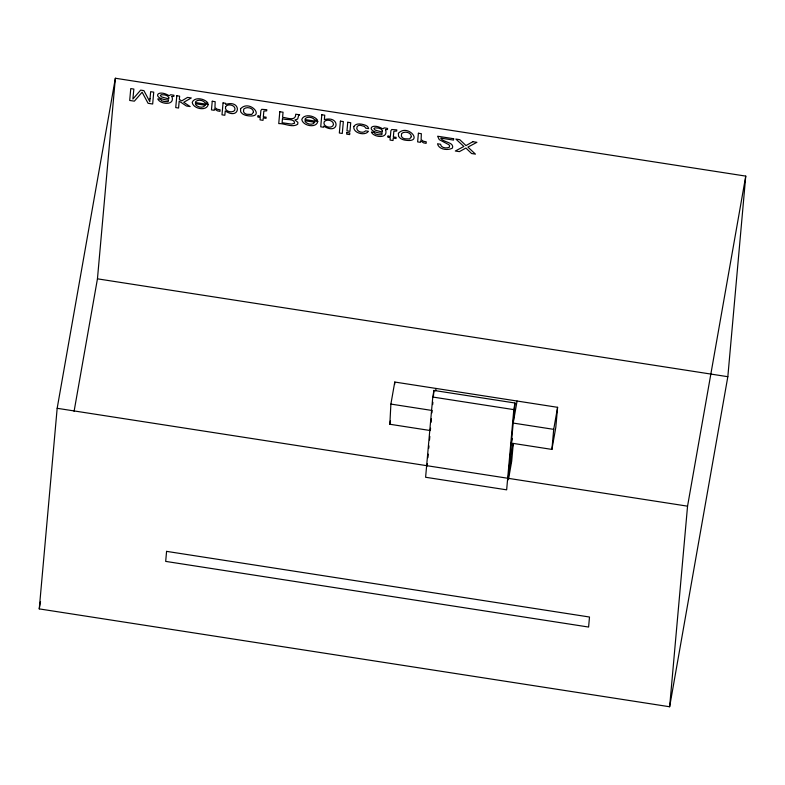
<?xml version="1.0" encoding="UTF-8"?>
<svg xmlns="http://www.w3.org/2000/svg" width="785" height="785" viewBox="0 0 785 785"><rect width="100%" height="100%" fill="white"/><g stroke="black" fill="none" stroke-linecap="round" stroke-linejoin="round"><path stroke-width="1.18" d="M430.563 428.178L430.357 430.543L389.841 424.253L390.891 404.079L394.776 382.04L557.595 407.317L555.8 427.374L551.914 449.412L511.398 443.123L512.212 438.481M394.649 384.414L394.776 382.04M39.25 608.895L57.168 408.298L115.366 78.245L745.75 176.105L727.832 376.702L669.634 706.755L39.25 608.895L40.526 601.663M74.084 411.34L97.448 278.832L115.366 78.245M432.771 397.033L425.607 477.26L506.649 489.84L513.812 409.623L514.98 403.009L433.938 390.43L432.771 397.033L513.812 409.623M427.197 465.937L427.403 463.582M427.933 457.675L428.247 454.142M428.777 448.235L428.983 445.88M429.513 439.983L429.827 436.44M431.093 422.281L431.407 418.748M431.936 412.841L432.142 410.486L390.891 404.079M432.672 404.589L432.888 402.224M433.408 396.327L433.938 390.43M508.229 478.516L514.98 403.009M513.272 443.515L511.692 461.217L508.425 479.763M551.914 449.412L553.71 429.356L557.595 407.317M669.634 706.755L687.552 506.168L745.75 176.105M389.841 424.253L390.449 420.77M435.626 390.773L436.028 388.447M517.07 401.027L513.184 423.066L553.71 429.356M509.602 463.179L513.076 443.476M97.448 278.832L727.832 376.702M57.168 408.298L687.552 506.168M509.867 466.604L509.867 467.261L511.437 457.125L509.867 466.604M150.023 98.674L149.817 101.687L143.881 90.618L140.662 90.118L132.881 99.057L133.862 89.068L130.761 88.587L129.702 100.451L134.353 101.167L142.134 92.208L148.071 103.296L152.673 104.012L153.732 92.149L150.651 91.668L150.023 98.674M168.824 97.772L168.726 98.939L161.573 96.928L160.326 95.505L161.347 94.661L165.095 94.965L167.597 95.966L168.824 97.772M171.925 96.486C175.31 106.26 159.61 104.169 157.824 98.881L160.572 99.302L161.72 100.784L164.389 101.54L167.48 101.687L168.314 101.373L168.5 100.186C151.093 98.547 156.98 88.401 169.158 95.711L170.669 94.73L173.995 95.26L173.907 96.329L171.925 96.486M176.802 95.731L175.742 107.594L178.568 108.036L179.176 101.147L186.388 105.995L190.137 106.574L183.739 102.295L191.285 97.978L187.536 97.399L181.698 100.912L179.333 99.42L179.628 96.172L176.802 95.731M166.577 551.364L165.684 561.393L588.603 627.048L589.496 617.02L166.577 551.364M212.235 101.236L211.469 109.88L214.256 110.322L214.393 108.821L217.376 110.842L219.957 111.362L220.094 109.822L217.18 109.233L214.953 107.574L215.178 101.687L212.235 101.236M223.058 102.913L221.988 114.816L224.844 115.258L225.236 110.96C240.495 120.949 242.123 99.224 225.668 104.444L225.766 103.335L223.058 102.913M258.01 115.905L257.902 117.093L260.267 117.465L260.051 119.879L263.024 120.34L263.24 117.927L266.027 118.358L266.135 117.171L263.338 116.739L263.848 111.087L266.694 110.852L266.802 109.704L261.739 109.311L260.885 110.548L260.375 116.278L258.01 115.905M279.803 111.725L278.744 123.588C284.69 123.265 292.236 127.984 297.721 124.246L297.888 122.332L294.895 119.977L297.682 119.045L298.575 115.65L299.703 114.816L295.729 114.198C295.808 121.753 286.898 117.662 282.59 117.318L283.051 112.226L279.803 111.725M282.472 118.653L282.109 122.715L291.549 124.118L294.571 123.235C294.758 118.044 285.19 120.409 282.472 118.653M321.811 114.747L320.731 126.807L323.587 127.249L323.695 126.1C339.336 135.864 340.69 115.258 324.352 119.624L324.754 115.209L321.811 114.747M340.396 121.135L339.336 132.999L342.28 133.45L343.339 121.587L340.396 121.135M346.833 132.488L346.685 134.137L349.668 134.598L349.816 132.95L346.833 132.488M347.745 122.274L346.97 130.879L349.953 131.34L350.728 122.735L347.745 122.274M382.413 130.928L382.315 132.106L375.161 130.094L373.915 128.671L374.936 127.818L378.684 128.122L381.186 129.132L382.413 130.928M385.513 129.643C388.899 139.416 373.199 137.326 371.413 132.037L374.16 132.469L375.308 133.941L377.977 134.706L381.068 134.843L381.902 134.529L382.089 133.342C364.682 131.713 370.569 121.567 382.746 128.868L384.257 127.886L387.584 128.416L387.496 129.496L385.513 129.643M388.006 136.09L387.908 137.277L390.273 137.64L390.057 140.064L393.02 140.525L393.236 138.101L396.033 138.543L396.131 137.355L393.344 136.914L393.854 131.272L396.7 131.036L396.798 129.888L391.744 129.496L390.891 130.732L390.38 136.453L388.006 136.09M418.405 133.244L417.63 141.889L420.417 142.33L420.554 140.829L423.537 142.85L426.118 143.37L426.255 141.83L423.341 141.241L421.113 139.583L421.339 133.695L418.405 133.244M453.661 138.719L453.544 140.093L440.777 138.111C442.995 142.605 454.378 141.889 452.474 148.061C447.99 150.789 438.668 149.641 437.53 143.783L440.513 144.244C440.895 148.071 446.685 148.669 449.422 147.168L449.55 145.441L448.608 144.568L439.266 139.661L437.628 136.227L453.661 138.719M208.202 104.523C206.749 111.637 192.894 108.84 192.227 102.344C194.611 96.359 205.297 98.645 208.064 103.335L205.179 102.894C203.237 100.235 198.458 99.195 195.857 101.402L195.396 102.531L208.202 104.523M240.524 108.84L240.691 111.833L242.231 113.609A7.301 3.572 10 0 0 246.343 115.474C267.214 119.516 250.032 98.321 240.524 108.84M317.778 121.538C316.326 128.652 302.47 125.855 301.803 119.359C304.188 113.374 314.873 115.65 317.64 120.35L314.756 119.899C312.813 117.25 308.034 116.209 305.434 118.417L304.973 119.546L317.778 121.538M398.397 133.352L398.564 136.345L400.105 138.111A7.301 3.572 10 0 0 404.206 139.985C425.087 144.028 407.906 122.833 398.397 133.352M225.609 106.672C224.01 111.313 232.017 113.423 234.636 110.459C236.864 105.484 227.954 102.963 225.609 106.672M353.819 126.454C352.671 133.126 365.084 136.286 368.42 131.301L365.565 130.859C363.033 134.137 354.977 131.252 357.126 126.64L358.048 125.777A3.65 1.786 10 0 1 360.501 125.315L364.466 126.434L365.81 128.181L368.665 128.622L367.939 127.003A6.074 2.973 10 0 0 365.427 125.217C361.826 123.932 356.292 122.666 353.819 126.454M333.497 124.501C332.379 129.476 322.223 126.905 324.205 121.753C326.501 118.712 333.586 120.282 333.497 124.501M253.496 112.167L251.759 114.424L246.902 114.286A4.043 1.982 10 0 1 244.331 112.922L243.507 111.656L243.743 109.056C246.519 106.299 253.447 107.712 253.496 112.167M411.36 136.678L409.623 138.935L404.775 138.798A4.043 1.982 10 0 1 402.195 137.434L401.38 136.168L401.616 133.568C404.393 130.81 411.311 132.214 411.36 136.678M205.081 105.21C203.364 108.615 197.791 107.221 195.691 104.778L195.377 103.698L205.081 105.21M314.657 122.224C312.94 125.629 307.367 124.226 305.267 121.793L304.953 120.713L314.657 122.224M472.864 141.702L465.966 145.578L459.765 139.661L455.849 139.053L463.886 146.471L455.329 151.005L459.392 151.633L465.917 148.041L471.579 153.526L475.445 154.125L467.919 147.099L476.897 142.32L472.864 141.702"/></g></svg>
